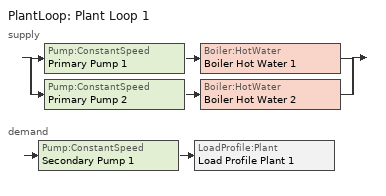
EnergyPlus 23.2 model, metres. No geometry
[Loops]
PlantLoop 'Plant Loop 1'
 supply: split
  | Pump:ConstantSpeed 'Primary Pump 1' > Boiler:HotWater 'Boiler Hot Water 1'
  | Pump:ConstantSpeed 'Primary Pump 2' > Boiler:HotWater 'Boiler Hot Water 2'
 demand: Pump:ConstantSpeed 'Secondary Pump 1' > LoadProfile:Plant 'Load Profile Plant 1'
[Building]
Building 1
[Site:Location]
USA IL-CHICAGO-OHARE: Elevation=190; Latitude=41.77; Longitude=-87.75; Time zone=-6
[SizingPeriod:DesignDay]
Chicago Ohare Intl Ap Ann Htg 99.6% Condns DB: Barometric pressure=98934; Daily dry bulb temperature range=0; Day of month=21; Day type=WinterDesignDay; Daylight saving time indicator=No; Dry bulb temperature range modifier type=DefaultMultipliers; Humidity condition type=WetBulb; Maximum dry bulb temperature=-20; Month=1; Rain indicator=No; Sky clearness=0; Snow indicator=No; Solar model indicator=ASHRAEClearSky; Wetbulb or dewpoint at maximum dry bulb=-20; Wind direction=270; Wind speed=4.9
[Boiler:HotWater] Boiler flow mode=ConstantFlow; Design water flow rate=0.001; Fuel type=NaturalGas; Maximum part load ratio=1; Minimum part load ratio=0; Nominal capacity=25000; Nominal thermal efficiency=0.8; On cycle parasitic electric load=0; Optimum part load ratio=1; Sizing factor=1; Water outlet upper temperature limit=99
Boiler Hot Water 1; Boiler Hot Water 2
[LoadProfile:Plant]
Load Profile Plant 1: Flow rate fraction schedule=Load Profile 1 flow Schedule; Load schedule=Load Profile 1 load Schedule; Peak flow rate=0.002
[PlantEquipmentList]
Plant Loop 1 Heating Equipment List: Boiler Hot Water 1, Boiler:HotWater, Boiler Hot Water 2, Boiler:HotWater
[PlantEquipmentOperation:HeatingLoad]
Plant Loop 1 Heating Operation Scheme: Load range 1 lower limit=0; Load range 1 upper limit=1000000000; Range 1 equipment list=Plant Loop 1 Heating Equipment List
[PlantEquipmentOperationSchemes]
Plant Loop 1 Operation Schemes: Control scheme 1=Plant Loop 1 Heating Operation Scheme; Control scheme 1 schedule=Always On Discrete
[PlantLoop]
Plant Loop 1: Common pipe simulation=CommonPipe; Fluid type=Water; Load distribution scheme=SequentialLoad; Maximum loop flow rate=0.002; Maximum loop temperature=100; Minimum loop flow rate=0; Minimum loop temperature=0; Plant equipment operation scheme=Plant Loop 1 Operation Schemes; Plant loop demand calculation scheme=SingleSetpoint; Plant loop volume=Autocalculate
[Pump:ConstantSpeed] Design power consumption=Autosize; Design pump head=179352; Fraction of motor inefficiencies to fluid stream=0; Motor efficiency=1; Pump control type=Intermittent
Name | Design flow rate
Primary Pump 1; Primary Pump 2 | 0.001
Secondary Pump 1 | 0.002
[SetpointManager:Scheduled]
Setpoint Manager Scheduled 1: Control variable=Temperature; Schedule=Schedule Constant 1; Setpoint node or nodelist=Supply Side Outlet Node
[Schedule:Compact]
Load Profile 1 flow Schedule: Through: 12/31, For: AllDays, Until: 24:00, 1
Load Profile 1 load Schedule: Through: 12/31, For: AllDays, Until: 02:00, 0, Until: 04:00, 12500, Until: 06:00, 25000, Until: 08:00, 37500, Until: 10:00, 50000, Until: 12:00, 37500, Until: 14:00, 25000, Until: 16:00, 12500, Until: 24:00, 0
[Schedule:Constant]
Name | Hourly value
Always On Discrete | 1
Schedule Constant 1 | 82
